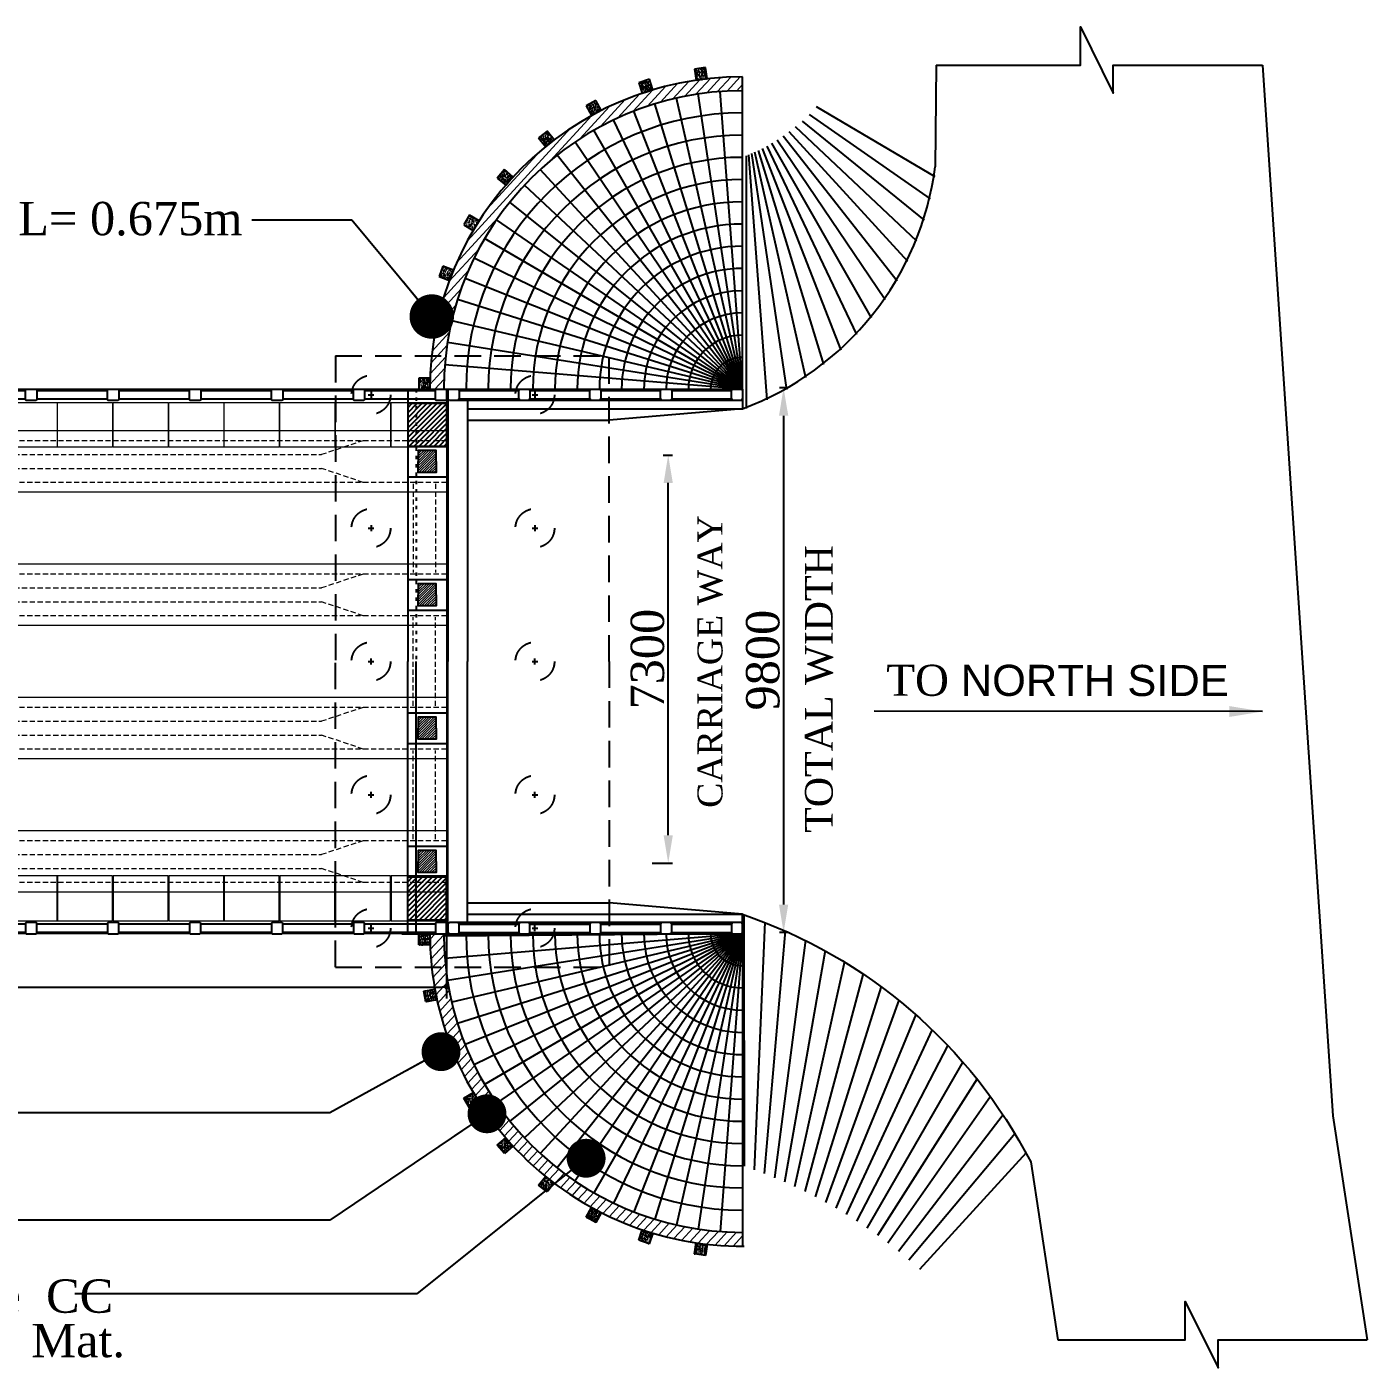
# Model space of a CAD drawing. Header units: millimetres. Extents: x -116975602006 to 5543032, y -156721783972 to 203313.
# Drawn here: x -230364 to -206246, y -36883 to -12740 of the extents above; entities that cross this region are included whole.
import ezdxf

# ---------------------------------------------------------------- set-up
doc = ezdxf.new("R2010")
doc.units = ezdxf.units.MM
doc.header["$LTSCALE"] = 250
doc.header["$PDMODE"] = 3
doc.header["$PDSIZE"] = -50
for name, pattern in [('ACAD_ISO03W100', [30, 12, -18]), ('DASHED', [19.05, 12.7, -6.35]), ('DASHED2', [0.375, 0.25, -0.125])]:
    doc.linetypes.add(name, pattern=pattern)
for name, color, linetype in [('Abutment W Line', 11, 'Continuous'), ('Deck Slab', 11, 'Continuous'), ('Dimision', 4, 'Continuous'), ('Elevation', 21, 'Continuous'), ('Extra Line', 134, 'Continuous'), ('hatch', 65, 'Continuous'), ('Pile', 11, 'Continuous'), ('Ralling', 6, 'Continuous'), ('Text', 7, 'Continuous')]:
    doc.layers.add(name, color=color, linetype=linetype)
for name, color, linetype, lineweight in [('Conc out', 6, 'Continuous', 15), ('Concrete', 4, 'Continuous', 13), ('Dimention', 7, 'Continuous', 25), ('Footpath', 22, 'Continuous', 20), ('raling', 60, 'Continuous', 25)]:
    doc.layers.add(name, color=color, linetype=linetype, lineweight=lineweight)
doc.styles.add('Bridge Dimision - 1', font='times.ttf', dxfattribs={"height": 125})
doc.styles.get("Standard").update_dxf_attribs({"font": 'times.ttf'})
doc.dimstyles.new('ISO-25', dxfattribs={"dimtxt": 75, "dimasz": 35, "dimexe": 75, "dimexo": 45.625, "dimgap": 20, "dimtad": 1, "dimtoh": 1, "dimdec": 0, "dimtxsty": 'Standard', "dimblk": 'DOT', "dimcen": 300, "dimclrd": 256, "dimclre": 256, "dimclrt": 256, "dimadec": 0, "dimazin": 0, "dimtfac": 1, "dimtdec": 0, "dimtix": 1, "dimtmove": 0, "dimatfit": 3, "dimldrblk": 'DOT', "dimfxl": 1, "dimlwd": -1, "dimarcsym": 0})
doc.dimstyles.get("Standard").update_dxf_attribs({"dimtxt": 500, "dimasz": 700, "dimexe": 80, "dimexo": 70, "dimgap": 30, "dimtad": 1, "dimdec": 0, "dimlfac": -1, "dimzin": 0, "dimdsep": 46, "dimtxsty": 'Standard', "dimcen": 400, "dimadec": 0, "dimazin": 0, "dimtfac": 1, "dimtdec": 0, "dimtix": 1, "dimtofl": 0, "dimtmove": 0, "dimatfit": 3, "dimfxl": 1, "dimtolj": 1, "dimtzin": 0, "dimarcsym": 0})
pattern_1 = [(47.496514, (-1478370.95, -3063422.65), (-92.154529, 84.4543827), [])]
pattern_2 = [(45, (459451.8, 3446617.55), (-44.9012806, 44.9012806), [])]
pattern_3 = [(45, (992437.257, 3250275.732), (-22.097087, 22.097087), [])]
pattern_4 = [(45, (992437.257, 3252675.732), (-22.097087, 22.097087), [])]
pattern_5 = [(45, (992437.257, 3255075.732), (-22.097087, 22.097087), [])]

# ---------------------------------------------------------------- blocks, each defined once
blk = doc.blocks.new('*U413')
at = {"layer": 'Deck Slab', "lineweight": 15}
blk.add_lwpolyline([(-495, 402.5), (495, 402.5), (495, -402.5), (-495, -402.5)], close=True, dxfattribs=at)
blk = doc.blocks.new('*U414')
at = {"color": 0, "linetype": 'ByBlock', "lineweight": -2, "transparency": 16777216}
for p in [(0, 0), (1000, 0), (2000, 0), (3000, 0), (4000, 0), (5000, 0), (6000, 0), (7000, 0), (8000, 0), (9000, 0), (10000, 0), (11000, 0), (12000, 0), (13000, 0), (14000, 0), (15000, 0), (16000, 0), (17000, 0), (18000, 0), (19000, 0), (20000, 0), (21000, 0), (22000, 0), (23000, 0), (24000, 0), (25000, 0), (26000, 0), (27000, 0), (28000, 0), (29000, 0)]:
    blk.add_blockref('*U413', p, dxfattribs=at)
blk = doc.blocks.new('*U403')
at = {"layer": 'Deck Slab', "lineweight": 15}
blk.add_lwpolyline([(-495, 402.5), (495, 402.5), (495, -402.5), (-495, -402.5)], close=True, dxfattribs=at)
blk = doc.blocks.new('*U404')
at = {"color": 0, "linetype": 'ByBlock', "lineweight": -2, "transparency": 16777216}
for p in [(0, 0), (1000, 0), (2000, 0), (3000, 0), (4000, 0), (5000, 0), (6000, 0), (7000, 0), (8000, 0), (9000, 0), (10000, 0), (11000, 0), (12000, 0), (13000, 0), (14000, 0), (15000, 0), (16000, 0), (17000, 0), (18000, 0), (19000, 0), (20000, 0), (21000, 0), (22000, 0), (23000, 0), (24000, 0), (25000, 0), (26000, 0), (27000, 0), (28000, 0), (29000, 0)]:
    blk.add_blockref('*U403', p, dxfattribs=at)
blk = doc.blocks.new('*U407')
at = {"layer": 'Ralling'}
for p, q in [((537, 75), (-738, 75)), ((537, -75), (-738, -75))]:
    blk.add_line(p, q, dxfattribs=at)
blk.add_lwpolyline([(725, -100), (550, -100), (537, -88), (537, 88), (550, 100), (725, 100), (738, 88), (738, -88)], close=True, dxfattribs=at)
blk = doc.blocks.new('*U408')
at = {"color": 0, "linetype": 'ByBlock', "lineweight": -2, "transparency": 16777216}
for p in [(0, 0), (1475, 0), (2950, 0), (4425, 0), (5900, 0), (7375, 0), (8850, 0), (10325, 0), (11800, 0)]:
    blk.add_blockref('*U407', p, dxfattribs=at)
blk = doc.blocks.new('*U411')
at = {"layer": 'Ralling'}
for p, q in [((537, 75), (-738, 75)), ((537, -75), (-738, -75))]:
    blk.add_line(p, q, dxfattribs=at)
blk.add_lwpolyline([(725, -100), (550, -100), (537, -88), (537, 88), (550, 100), (725, 100), (738, 88), (738, -88)], close=True, dxfattribs=at)
blk = doc.blocks.new('*U412')
at = {"color": 0, "linetype": 'ByBlock', "lineweight": -2, "transparency": 16777216}
for p in [(0, 0), (1475, 0), (2950, 0), (4425, 0), (5900, 0), (7375, 0), (8850, 0), (10325, 0), (11800, 0)]:
    blk.add_blockref('*U411', p, dxfattribs=at)
blk = doc.blocks.new('_Dot')
at = {"color": 0, "linetype": 'ByBlock', "lineweight": -2}
blk.add_line((-0.5, 0), (-1, 0), dxfattribs=at)
at = {"color": 0, "linetype": 'ByBlock', "const_width": 0.5}
blk.add_lwpolyline([(-0.25, 0, 1), (0.25, 0, 1)], format="xyb", close=True, dxfattribs=at)
blk = doc.blocks.new('*D415')
at = {"layer": 'Defpoints', "color": 0, "ltscale": 10, "transparency": 16777216}
for p in [(-252811, -29064), (-222811, -29064), (-222811, -30027)]:
    blk.add_point(p, dxfattribs=at)
at = {"layer": 'Dimision', "lineweight": -2, "ltscale": 10, "transparency": 16777216}
for p, q in [((-252811, -29110), (-252811, -30227)), ((-222811, -29110), (-222811, -30227))]:
    blk.add_line(p, q, dxfattribs=at)
at = {"layer": 'Dimision', "ltscale": 10, "transparency": 16777216}
blk.add_line((-252731, -30027), (-222891, -30027), dxfattribs=at)
at = {"layer": 'Dimision', "ltscale": 10, "transparency": 16777216, "xscale": 80, "yscale": 80, "zscale": 80, "rotation": 180}
blk.add_blockref('_Dot', (-252811, -30027), dxfattribs=at)
at = {"layer": 'Dimision', "ltscale": 10, "transparency": 16777216, "xscale": 80, "yscale": 80, "zscale": 80}
blk.add_blockref('_Dot', (-222811, -30027), dxfattribs=at)
at = {"layer": 'Dimision', "ltscale": 10, "transparency": 16777216, "insert": (-237811, -29723), "char_height": 450, "attachment_point": 5}
blk.add_mtext('30000', dxfattribs=at)
blk = doc.blocks.new('*D436')
at = {"layer": 'Defpoints', "color": 0, "ltscale": 10, "transparency": 16777216}
for p in [(-218959, -20449), (-218823, -20449), (-219157, -27792)]:
    blk.add_point(p, dxfattribs=at)
at = {"layer": 'Text', "lineweight": -2, "ltscale": 10, "transparency": 16777216}
for p, q in [((-218913, -20449), (-218748, -20449)), ((-219112, -27792), (-218748, -27792))]:
    blk.add_line(p, q, dxfattribs=at)
at = {"layer": 'Text', "ltscale": 10, "transparency": 16777216}
blk.add_line((-218823, -27292), (-218823, -20949), dxfattribs=at)
for points in [[(-218906, -20949), (-218740, -20949), (-218823, -20449)], [(-218906, -27292), (-218740, -27292), (-218823, -27792)]]:
    blk.add_solid(points, dxfattribs=at)
at = {"layer": 'Text', "ltscale": 10, "transparency": 16777216, "insert": (-219194, -24121), "char_height": 600, "attachment_point": 5, "rotation": 90}
blk.add_mtext('7300', dxfattribs=at)
blk = doc.blocks.new('_DotSmall')
at = {"color": 0, "linetype": 'ByBlock', "const_width": 0.5}
blk.add_lwpolyline([(-0.0625, 0, 1), (0.0625, 0, 1)], format="xyb", close=True, dxfattribs=at)
blk = doc.blocks.new('*D437')
at = {"layer": 'Defpoints', "color": 0, "ltscale": 10, "transparency": 16777216}
for p in [(-216629, -19239), (-216747, -29039), (-216629, -29039)]:
    blk.add_point(p, dxfattribs=at)
at = {"layer": 'Text', "lineweight": -2, "ltscale": 10, "transparency": 16777216}
for p, q in [((-216674, -19239), (-216822, -19239)), ((-216674, -29039), (-216822, -29039))]:
    blk.add_line(p, q, dxfattribs=at)
at = {"layer": 'Text', "ltscale": 10, "transparency": 16777216}
blk.add_line((-216747, -19739), (-216747, -28539), dxfattribs=at)
for points in [[(-216830, -19739), (-216663, -19739), (-216747, -19239)], [(-216830, -28539), (-216663, -28539), (-216747, -29039)]]:
    blk.add_solid(points, dxfattribs=at)
at = {"layer": 'Text', "ltscale": 10, "transparency": 16777216, "insert": (-217118, -24139), "char_height": 600, "attachment_point": 5, "rotation": 90}
blk.add_mtext('9800', dxfattribs=at)
blk = doc.blocks.new('HUB')
at = {"layer": 'hatch', "linetype": 'Continuous', "lineweight": 13}
h = blk.add_hatch(dxfattribs=at)
h.set_pattern_fill('ANSI31', color=256, scale=250, style=0)
h.set_pattern_definition([(45, (459451.8, 3446617.55), (-561.266, 561.266), [])])
h.paths.add_polyline_path([(1268162, 3045115), (1268012, 3045115), (1268012, 3044865), (1268162, 3044865)])
h.paths.add_polyline_path([(1268362, 3045115), (1268162, 3045115), (1268162, 3044865), (1268362, 3044865)])
h.paths.add_polyline_path([(1268737, 3045115), (1268362, 3045115), (1268362, 3044865), (1268737, 3044865)])
at = {"layer": 'hatch', "linetype": 'Continuous', "lineweight": 25}
h = blk.add_hatch(dxfattribs=at)
h.set_pattern_fill('ANSI31', color=256, scale=20, style=0)
h.set_pattern_definition(pattern_2)
h.paths.add_polyline_path([(1268737, 3044865), (1268362, 3044865), (1268362, 3044090), (1268737, 3044090)])
h.paths.add_polyline_path([(1268362, 3044865), (1268162, 3044865), (1268162, 3044090), (1268362, 3044090)])
h.paths.add_polyline_path([(1268162, 3044865), (1268012, 3044865), (1268012, 3044090), (1268162, 3044090)])
at = {"layer": 'hatch', "linetype": 'Continuous', "lineweight": 13}
h = blk.add_hatch(dxfattribs=at)
h.set_pattern_fill('ANSI31', color=256, scale=250, style=0)
h.set_pattern_definition(pattern_3)
h.paths.add_polyline_path([(1268202, 3043815), (1268522, 3043815), (1268522, 3044015), (1268202, 3044015)])
h = blk.add_hatch(dxfattribs=at)
h.set_pattern_fill('ANSI31', color=256, scale=250, style=0)
h.set_pattern_definition(pattern_3)
h.paths.add_polyline_path([(1268202, 3043815), (1268522, 3043815), (1268522, 3043615), (1268202, 3043615)])
h = blk.add_hatch(dxfattribs=at)
h.set_pattern_fill('ANSI31', color=256, scale=250, style=0)
h.set_pattern_definition(pattern_5)
h.paths.add_polyline_path([(1268202, 3041415), (1268522, 3041415), (1268522, 3041615), (1268202, 3041615)])
h = blk.add_hatch(dxfattribs=at)
h.set_pattern_fill('ANSI31', color=256, scale=250, style=0)
h.set_pattern_definition(pattern_5)
h.paths.add_polyline_path([(1268202, 3041415), (1268522, 3041415), (1268522, 3041215), (1268202, 3041215)])
h = blk.add_hatch(dxfattribs=at)
h.set_pattern_fill('ANSI31', color=256, scale=250, style=0)
h.set_pattern_definition(pattern_4)
h.paths.add_polyline_path([(1268202, 3039015), (1268522, 3039015), (1268522, 3039215), (1268202, 3039215)])
h = blk.add_hatch(dxfattribs=at)
h.set_pattern_fill('ANSI31', color=256, scale=250, style=0)
h.set_pattern_definition(pattern_4)
h.paths.add_polyline_path([(1268202, 3039015), (1268522, 3039015), (1268522, 3038815), (1268202, 3038815)])
h = blk.add_hatch(dxfattribs=at)
h.set_pattern_fill('ANSI31', color=256, scale=250, style=0)
h.set_pattern_definition(pattern_3)
h.paths.add_polyline_path([(1268202, 3036615), (1268522, 3036615), (1268522, 3036815), (1268202, 3036815)])
h = blk.add_hatch(dxfattribs=at)
h.set_pattern_fill('ANSI31', color=256, scale=250, style=0)
h.set_pattern_definition(pattern_3)
h.paths.add_polyline_path([(1268202, 3036615), (1268522, 3036615), (1268522, 3036415), (1268202, 3036415)])
at = {"layer": 'hatch', "linetype": 'Continuous', "lineweight": 25}
h = blk.add_hatch(dxfattribs=at)
h.set_pattern_fill('ANSI31', color=256, scale=20, style=0)
h.set_pattern_definition(pattern_2)
h.paths.add_polyline_path([(1268737, 3035565), (1268362, 3035565), (1268362, 3036340), (1268737, 3036340)])
h.paths.add_polyline_path([(1268362, 3035565), (1268162, 3035565), (1268162, 3036340), (1268362, 3036340)])
h.paths.add_polyline_path([(1268162, 3035565), (1268012, 3035565), (1268012, 3036340), (1268162, 3036340)])
at = {"layer": 'Abutment W Line', "ltscale": 5}
for p, q in [((1268012, 3044865), (1268737, 3044865)), ((1269087, 3044765), (1274037, 3044765)), ((1269087, 3044556), (1271637, 3044556)), ((1269087, 3035874), (1271637, 3035874)), ((1268012, 3035565), (1268737, 3035565)), ((1269087, 3035665), (1274037, 3035665))]:
    blk.add_line(p, q, dxfattribs=at)
at = {"layer": 'Abutment W Line'}
for p, q in [((1274037, 3044765), (1271637, 3044556)), ((1274037, 3035665), (1271637, 3035874))]:
    blk.add_line(p, q, dxfattribs=at)
at = {"layer": 'Elevation', "ltscale": 10}
for p, q in [((1268012, 3045115), (1268012, 3040215)), ((1268737, 3045115), (1268737, 3040215)), ((1274037, 3045115), (1274037, 3044765)), ((1269087, 3044915), (1269087, 3040215)), ((1268012, 3035315), (1268012, 3040215)), ((1268162, 3035315), (1268162, 3040215)), ((1268737, 3035315), (1268737, 3040215)), ((1269087, 3035515), (1269087, 3040215)), ((1274037, 3035315), (1274037, 3035665))]:
    blk.add_line(p, q, dxfattribs=at)
at = {"layer": 'Extra Line', "linetype": 'DASHED', "ltscale": 0.15}
for p, q in [((1266712, 3045715), (1266712, 3040215)), ((1266712, 3045715), (1271637, 3045715)), ((1271637, 3040215), (1271637, 3045715)), ((1266712, 3034715), (1266712, 3040215)), ((1271637, 3040215), (1271637, 3034715)), ((1266712, 3034715), (1271637, 3034715))]:
    blk.add_line(p, q, dxfattribs=at)
at = {"layer": 'Extra Line'}
for p, q in [((1267299, 3045015), (1267404, 3045015)), ((1267352, 3045067), (1267352, 3044962)), ((1270249, 3045015), (1270354, 3045015)), ((1270302, 3045067), (1270302, 3044962)), ((1267299, 3042615), (1267404, 3042615)), ((1267352, 3042667), (1267352, 3042562)), ((1270249, 3042615), (1270354, 3042615)), ((1270302, 3042667), (1270302, 3042562)), ((1267299, 3040215), (1267404, 3040215)), ((1267352, 3040162), (1267352, 3040267)), ((1270249, 3040215), (1270354, 3040215)), ((1270302, 3040162), (1270302, 3040267)), ((1267299, 3037815), (1267404, 3037815)), ((1267352, 3037762), (1267352, 3037867)), ((1270249, 3037815), (1270354, 3037815)), ((1270302, 3037762), (1270302, 3037867)), ((1267299, 3035415), (1267404, 3035415)), ((1267352, 3035362), (1267352, 3035467)), ((1270249, 3035415), (1270354, 3035415)), ((1270302, 3035362), (1270302, 3035467))]:
    blk.add_line(p, q, dxfattribs=at)
at = {"layer": 'hatch', "linetype": 'Continuous', "lineweight": 25}
for p, q in [((1268012, 3044090), (1268737, 3044090)), ((1268012, 3043540), (1268737, 3043540)), ((1268012, 3041690), (1268737, 3041690)), ((1268012, 3041140), (1268737, 3041140)), ((1268012, 3039290), (1268737, 3039290)), ((1268012, 3038740), (1268737, 3038740)), ((1268012, 3036890), (1268737, 3036890)), ((1268012, 3036340), (1268737, 3036340))]:
    blk.add_line(p, q, dxfattribs=at)
for points in [[(1268522, 3043815), (1268522, 3044015), (1268202, 3044015), (1268202, 3043815)], [(1268522, 3043815), (1268522, 3043615), (1268202, 3043615), (1268202, 3043815)], [(1268522, 3041415), (1268522, 3041615), (1268202, 3041615), (1268202, 3041415)], [(1268522, 3041415), (1268522, 3041215), (1268202, 3041215), (1268202, 3041415)], [(1268522, 3039015), (1268522, 3039215), (1268202, 3039215), (1268202, 3039015)], [(1268522, 3039015), (1268522, 3038815), (1268202, 3038815), (1268202, 3039015)], [(1268522, 3036615), (1268522, 3036815), (1268202, 3036815), (1268202, 3036615)], [(1268522, 3036615), (1268522, 3036415), (1268202, 3036415), (1268202, 3036615)]]:
    blk.add_lwpolyline(points, dxfattribs=at)
at = {"layer": 'Pile', "linetype": 'ACAD_ISO03W100', "ltscale": 0.02}
blk.add_line((1268162, 3045115), (1268162, 3040215), dxfattribs=at)
at = {"layer": 'Pile', "linetype": 'ACAD_ISO03W100', "ltscale": 0.15}
for centre in [(1267352, 3045015), (1270302, 3045015), (1267352, 3042615), (1270302, 3042615), (1267352, 3040215), (1270302, 3040215), (1267352, 3037815), (1270302, 3037815), (1267352, 3035415), (1270302, 3035415)]:
    blk.add_circle(centre, 350, dxfattribs=at)
at = {"layer": 'raling', "color": 6, "ltscale": 10}
for p, q in [((1268012, 3045115), (1274037, 3045115)), ((1268737, 3045090), (1268762, 3045115)), ((1268737, 3044940), (1268737, 3045090)), ((1268912, 3045115), (1268937, 3045090)), ((1268937, 3045090), (1268937, 3044940)), ((1268937, 3045090), (1270012, 3045090)), ((1270012, 3045090), (1270037, 3045115)), ((1270012, 3044940), (1270012, 3045090)), ((1270037, 3045115), (1270187, 3045115)), ((1270187, 3045115), (1270212, 3045090)), ((1270212, 3045090), (1270212, 3044940)), ((1270212, 3045090), (1271287, 3045090)), ((1271287, 3045090), (1271312, 3045115)), ((1271287, 3044940), (1271287, 3045090)), ((1271312, 3045115), (1271462, 3045115)), ((1271462, 3045115), (1271487, 3045090)), ((1271487, 3045090), (1271487, 3044940)), ((1271487, 3045090), (1272562, 3045090)), ((1272562, 3045090), (1272587, 3045115)), ((1272562, 3044940), (1272562, 3045090)), ((1272587, 3045115), (1272737, 3045115)), ((1272737, 3045115), (1272762, 3045090)), ((1272762, 3045090), (1272762, 3044940)), ((1272762, 3045090), (1273837, 3045090)), ((1273837, 3045090), (1273862, 3045115)), ((1273837, 3044940), (1273837, 3045090)), ((1273862, 3045115), (1274012, 3045115)), ((1274012, 3045115), (1274037, 3045090)), ((1274037, 3045090), (1274037, 3044940)), ((1268762, 3044915), (1268737, 3044940)), ((1268912, 3044915), (1268762, 3044915)), ((1268937, 3044940), (1268912, 3044915)), ((1274037, 3044915), (1268912, 3044915)), ((1268937, 3044940), (1270012, 3044940)), ((1270037, 3044915), (1270012, 3044940)), ((1270187, 3044915), (1270037, 3044915)), ((1270212, 3044940), (1270187, 3044915)), ((1270212, 3044940), (1271287, 3044940)), ((1271312, 3044915), (1271287, 3044940)), ((1271462, 3044915), (1271312, 3044915)), ((1271487, 3044940), (1271462, 3044915)), ((1271487, 3044940), (1272562, 3044940)), ((1272587, 3044915), (1272562, 3044940)), ((1272737, 3044915), (1272587, 3044915)), ((1272762, 3044940), (1272737, 3044915)), ((1272762, 3044940), (1273837, 3044940)), ((1273862, 3044915), (1273837, 3044940)), ((1274012, 3044915), (1273862, 3044915)), ((1274037, 3044940), (1274012, 3044915)), ((1268762, 3035515), (1268737, 3035490)), ((1268737, 3035490), (1268737, 3035340)), ((1268737, 3035340), (1268762, 3035315)), ((1268912, 3035515), (1268762, 3035515)), ((1274037, 3035515), (1268912, 3035515)), ((1268937, 3035490), (1268912, 3035515)), ((1268912, 3035315), (1268937, 3035340)), ((1268937, 3035340), (1268937, 3035490)), ((1268937, 3035490), (1270012, 3035490)), ((1268937, 3035340), (1270012, 3035340)), ((1270037, 3035515), (1270012, 3035490)), ((1270012, 3035490), (1270012, 3035340)), ((1270012, 3035340), (1270037, 3035315)), ((1270187, 3035515), (1270037, 3035515)), ((1270212, 3035490), (1270187, 3035515)), ((1270187, 3035315), (1270212, 3035340)), ((1270212, 3035340), (1270212, 3035490)), ((1270212, 3035490), (1271287, 3035490)), ((1270212, 3035340), (1271287, 3035340)), ((1271312, 3035515), (1271287, 3035490)), ((1271287, 3035490), (1271287, 3035340)), ((1271287, 3035340), (1271312, 3035315)), ((1271462, 3035515), (1271312, 3035515)), ((1271487, 3035490), (1271462, 3035515)), ((1271462, 3035315), (1271487, 3035340)), ((1271487, 3035340), (1271487, 3035490)), ((1271487, 3035490), (1272562, 3035490)), ((1271487, 3035340), (1272562, 3035340)), ((1272587, 3035515), (1272562, 3035490)), ((1272562, 3035490), (1272562, 3035340)), ((1272562, 3035340), (1272587, 3035315)), ((1272737, 3035515), (1272587, 3035515)), ((1272762, 3035490), (1272737, 3035515)), ((1272737, 3035315), (1272762, 3035340)), ((1272762, 3035340), (1272762, 3035490)), ((1272762, 3035490), (1273837, 3035490)), ((1272762, 3035340), (1273837, 3035340)), ((1273862, 3035515), (1273837, 3035490)), ((1273837, 3035490), (1273837, 3035340)), ((1273837, 3035340), (1273862, 3035315)), ((1274012, 3035515), (1273862, 3035515)), ((1274037, 3035490), (1274012, 3035515)), ((1274012, 3035315), (1274037, 3035340)), ((1274037, 3035340), (1274037, 3035490)), ((1268012, 3035315), (1274037, 3035315)), ((1270037, 3035315), (1270187, 3035315)), ((1271312, 3035315), (1271462, 3035315)), ((1272587, 3035315), (1272737, 3035315)), ((1273862, 3035315), (1274012, 3035315))]:
    blk.add_line(p, q, dxfattribs=at)
blk = doc.blocks.new('LGH')
at = {"true_color": 0xed1f24}
h = blk.add_hatch(dxfattribs=at)
h.set_pattern_fill('AR-CONC', color=240, scale=10)
h.set_pattern_definition([(50, (1001.44, -2531.956), (71.7260183, -6.2752135), [7.5, -82.5]), (355, (1001.44, -2531.956), (-13.8751334, 75.2192134), [6, -66]), (100.4514445, (1007.42, -2532.48), (57.8508847, 68.9439991), [6.3740192, -70.1142112]), (46.1842, (1001.44, -2511.96), (106.724133, -16.551928), [11.25, -123.75]), (96.6356355, (1010.34, -2513.34), (93.4661946, 97.41186), [9.5610342, -105.171376]), (351.184164, (1001.44, -2511.96), (93.4661945, 97.41186), [9, -99]), (21, (1011.44, -2516.956), (59.6907052, -40.2618891), [7.5, -82.5]), (326, (1011.44, -2516.956), (24.3315332, 72.5150045), [6, -66]), (71.4514447, (1016.416, -2520.31), (84.0222377, 32.2531153), [6.374019, -70.1142112]), (37.5, (1001.441, -2531.956), (1.21598553, 33.28938538), [0, -65.2, 0, -67, 0, -66.25]), (7.5, (1001.44, -2531.956), (26.30695374, 39.4411712), [0, -38.2, 0, -63.7, 0, -25.25]), (327.5, (979.141, -2531.956), (53.38224362, -2.25548717), [0, -25, 0, -78, 0, -103.5]), (317.5, (969.14, -2531.956), (58.31861693, 10.01049823), [0, -32.5, 0, -51.8, 0, -73.5])])
h.paths.add_polyline_path([(1311256, 3090697), (1311056, 3090697), (1311056, 3090497), (1311256, 3090497)])
at = {"color": 240, "true_color": 0xed1f24}
for p, q in [((1311056, 3090697), (1311256, 3090697)), ((1311056, 3090497), (1311056, 3090697)), ((1311256, 3090697), (1311256, 3090497)), ((1311256, 3090497), (1311056, 3090497))]:
    blk.add_line(p, q, dxfattribs=at)
blk = doc.blocks.new('*U432')
at = {"rotation": 0.2146488494899133}
blk.add_blockref('LGH', (-1299468, -3095587), dxfattribs=at)
blk = doc.blocks.new('*U433')
at = {"color": 0, "linetype": 'ByBlock', "lineweight": -2, "transparency": 16777216}
for p, rotation in [((1544131, -339629), 270), ((1544219, -340624), 280.1859163578812), ((1544482, -341587), 290.3718327157625), ((1544912, -342489), 300.5577490736438), ((1545494, -343301), 310.7436654315251), ((1546210, -343996), 320.9295817894064), ((1547038, -344555), 331.1154981472876), ((1547952, -344957), 341.3014145051689), ((1548923, -345192), 351.4873308630501)]:
    blk.add_blockref('*U432', p, dxfattribs=dict(at, rotation=rotation))
blk = doc.blocks.new('*U434')
at = {"rotation": 0.2146488494899133}
blk.add_blockref('LGH', (-1299468, -3095587), dxfattribs=at)
blk = doc.blocks.new('*U435')
at = {"color": 0, "linetype": 'ByBlock', "lineweight": -2, "transparency": 16777216}
for p, rotation in [((1255260, 3034359), 270), ((1255349, 3033364), 280.1859163578812), ((1255612, 3032400), 290.3718327157625), ((1256041, 3031499), 300.5577490736438), ((1256623, 3030687), 310.7436654315251), ((1257340, 3029991), 320.9295817894064), ((1258168, 3029433), 331.1154981472876), ((1259082, 3029030), 341.3014145051689), ((1260052, 3028796), 351.4873308630501)]:
    blk.add_blockref('*U434', p, dxfattribs=dict(at, rotation=rotation))

msp = doc.modelspace()

# ---------------------------------------------------------------- hatches: boundary and pattern name
at = {"layer": 'Footpath', "ltscale": 0.5}
h = msp.add_hatch(dxfattribs=at)
h.set_pattern_fill('ANSI31', color=256, scale=1000, angle=362.49651)
h.set_pattern_definition(pattern_1)
h.paths.add_polyline_path([(-222827.4, -18664.1), (-223078.9, -18664.1, -0.0177288), (-223022.4, -18269.4), (-223014.7, -18227.9, -0.042597), (-222759.2, -17306), (-222744.4, -17266.5, -0.042597), (-222329.8, -16404.3), (-222308.2, -16368.1, -0.042597), (-221747.7, -15592.8), (-221720.1, -15561, -0.042597), (-221031.3, -14897), (-220998.5, -14870.6, -0.042597), (-220203.1, -14338.9), (-220166.2, -14318.7, -0.042597), (-219289.3, -13936), (-219249.4, -13922.6, -0.042597), (-218318.7, -13701.1), (-218277, -13695, -0.035285), (-217486, -13639.1), (-217486, -13889.1, 0.381817)])
h.paths.add_polyline_path([(-222861, -19264.1), (-223111, -19264.1), (-223110.8, -19222, -0.0248494), (-223078.9, -18664.1), (-222827.4, -18664.1, 0.0279726)])
h = msp.add_hatch(dxfattribs=at)
h.set_pattern_fill('ANSI31', color=256, scale=1000, angle=362.49651)
h.set_pattern_definition(pattern_1)
h.paths.add_polyline_path([(-222827.4, -29664.1), (-223078.9, -29664.1, 0.0177288), (-223022.4, -30058.8), (-223014.7, -30100.3, 0.042597), (-222759.2, -31022.2), (-222744.4, -31061.7, 0.042597), (-222329.8, -31923.9), (-222308.2, -31960.1, 0.042597), (-221747.7, -32735.4), (-221720.1, -32767.2, 0.042597), (-221031.3, -33431.2), (-220998.5, -33457.6, 0.042597), (-220203.1, -33989.3), (-220166.2, -34009.5, 0.042597), (-219289.3, -34392.2), (-219249.4, -34405.6, 0.042597), (-218318.7, -34627.1), (-218277, -34633.2, 0.035285), (-217486, -34689.1), (-217486, -34439.1, -0.381817)])
h.paths.add_polyline_path([(-222861, -29064.1), (-223111, -29064.1), (-223110.8, -29106.2, 0.0248494), (-223078.9, -29664.1), (-222827.4, -29664.1, -0.0279726)])

# ---------------------------------------------------------------- linework, layer by layer
for p, q in [((-217486, -19264.1), (-217486, -13639.1)), ((-217486, -19264.1), (-218283.1, -13948.5)), ((-217486, -19264.1), (-217885.6, -13904)), ((-217486, -19264.1), (-219062.5, -14125.5)), ((-217486, -19264.1), (-218676.1, -14022.5)), ((-214020.5, -15440.3), (-216152.6, -14182.6)), ((-217486, -19264.1), (-219807, -14416.1)), ((-217486, -19264.1), (-219440.2, -14256.9)), ((-214209.6, -16220.5), (-216409.2, -14437.4)), ((-214100.6, -15833.9), (-216282.6, -14318.4)), ((-217486, -19264.1), (-220161.1, -14602.1)), ((-214703.6, -17317.3), (-216757.2, -14710.1)), ((-214512, -16964.2), (-216647.4, -14631.7)), ((-214347, -16598), (-216531.1, -14541.3)), ((-217486, -19264.1), (-220500.3, -14813.9)), ((-216020.2, -18819.3), (-217197.7, -14965.4)), ((-215713.7, -18559.7), (-217124.6, -14929)), ((-215427.3, -18278.1), (-217044, -14886.1)), ((-215162.5, -17976), (-216955.8, -14836.1)), ((-214920.8, -17655.1), (-216860.1, -14777.7)), ((-217486, -19264.1), (-220822.8, -15050.3)), ((-217411.7, -19611.5), (-217411.7, -15060.2)), ((-217042.7, -19452.7), (-217370.2, -15043.2)), ((-216686.5, -19267.1), (-217320.6, -15022)), ((-216345, -19055.6), (-217263, -14996.2)), ((-217486, -19264.1), (-221126.9, -15310)), ((-217486, -19264.1), (-221410.8, -15591.7)), ((-217486, -19264.1), (-221673, -15893.7)), ((-217486, -19264.1), (-221912, -16214.3)), ((-217486, -19264.1), (-222126.5, -16551.8)), ((-217486, -19264.1), (-222315.3, -16904.3)), ((-217486, -19264.1), (-222477.4, -17269.9)), ((-217486, -19264.1), (-222611.8, -17646.5)), ((-217486, -19264.1), (-222717.9, -18032.1)), ((-217486, -19264.1), (-222795, -18424.5)), ((-217486, -19264.1), (-222842.8, -18821.6)), ((-217461.2, -28716.8), (-217456.5, -33249.2)), ((-217085.5, -28854.7), (-217275.7, -33313.4)), ((-217486, -29064.1), (-222860.8, -29107.1)), ((-217486, -29064.1), (-222842.8, -29506.6)), ((-217486, -29064.1), (-222795, -29903.7)), ((-217486, -29064.1), (-222717.9, -30296.1)), ((-217486, -29064.1), (-222611.8, -30681.7)), ((-217486, -29064.1), (-222477.4, -31058.3)), ((-217486, -29064.1), (-222315.3, -31423.9)), ((-217486, -29064.1), (-222126.5, -31776.4)), ((-217486, -29064.1), (-221912, -32113.9)), ((-217486, -29064.1), (-221673, -32434.5)), ((-217486, -29064.1), (-221410.8, -32736.5)), ((-217486, -29064.1), (-221126.9, -33018.2)), ((-217486, -29064.1), (-220822.8, -33277.9)), ((-217486, -29064.1), (-220500.3, -33514.3)), ((-217486, -29064.1), (-220161.1, -33726.1)), ((-217486, -29064.1), (-219807, -33912.1)), ((-217486, -29064.1), (-219440.2, -34071.3)), ((-217486, -29064.1), (-219062.5, -34202.7)), ((-217486, -29064.1), (-218676.1, -34305.7)), ((-217486, -29064.1), (-218283.1, -34379.7)), ((-217486, -29064.1), (-217885.6, -34424.2)), ((-217486, -29064.1), (-217486, -34689.1)), ((-216716.2, -29009), (-217094.5, -33382.1)), ((-216354, -29179.2), (-216912.8, -33455.5)), ((-215999.6, -29365), (-216730.6, -33533.6)), ((-215653.6, -29566.2), (-216547.7, -33616.8)), ((-215316.7, -29782.2), (-216364.2, -33705.3)), ((-214989.6, -30012.8), (-216179.9, -33799.2)), ((-214672.9, -30257.4), (-215994.8, -33898.9)), ((-214367.1, -30515.6), (-215809, -34004.7)), ((-214072.9, -30786.9), (-215622.5, -34116.7)), ((-213790.8, -31070.8), (-215435.2, -34235.4)), ((-213521.4, -31366.7), (-215247.3, -34361.1)), ((-213265.1, -31674.1), (-215058.8, -34494)), ((-213022.5, -31992.4), (-214869.9, -34634.6)), ((-212794, -32321), (-214680.7, -34783.1)), ((-212580.1, -32659.3), (-214491.5, -34940)), ((-212381.2, -33006.5), (-214302.4, -35105.6))]:
    msp.add_line(p, q)
at = {"ltscale": 10}
for points in [[(-214004.3, -13430.5), (-211404.3, -13430.5), (-211404.3, -12739.9), (-210814.1, -13932.7), (-210814.1, -13430.5), (-208131.7, -13430.5)], [(-214004.3, -13430.5), (-214017.6, -15257.2)], [(-208131.7, -13430.5), (-206862.9, -32340.1)], [(-206862.9, -32340.1), (-206246.1, -36373.8)], [(-212299.7, -33171.5), (-211810, -36373.8)], [(-211810, -36373.8), (-209518.7, -36373.8), (-209518.7, -35683.3), (-208928.5, -36876.1), (-208928.5, -36373.8), (-206246.1, -36373.8)]]:
    msp.add_lwpolyline(points, dxfattribs=at)
msp.add_lwpolyline([(-217486, -19614.1, 0.2779536), (-214017.6, -15257.2)], format="xyb", dxfattribs=at)
msp.add_lwpolyline([(-217486, -28714.1, -0.1936039), (-212299.7, -33171.5)], format="xyb")
for centre, radius, start, end in [((-217486, -19264.1), 5625, 90, 180), ((-217486, -19264.1), 5375, 90, 180), ((-217486, -19264.1), 4975, 90, 180), ((-217486, -19264.1), 4575, 90, 180), ((-217486, -19264.1), 4175, 90, 180), ((-217486, -19264.1), 3775, 90, 180), ((-217486, -19264.1), 3375, 90, 180), ((-217486, -19264.1), 2975, 90, 180), ((-217486, -19264.1), 2575, 90, 180), ((-217486, -19264.1), 2175, 90, 180), ((-217486, -19264.1), 1775, 90, 180), ((-217486, -19264.1), 1375, 90, 180), ((-217486, -19264.1), 975, 90, 180), ((-217486, -19264.1), 575, 90, 180), ((-217486, -19264.1), 175, 90, 180), ((-217486, -29064.1), 5625, 180, 270.28154), ((-217486, -29064.1), 5375, 180, 270), ((-217486, -29064.1), 4975, 180, 270), ((-217486, -29064.1), 4575, 180, 270), ((-217486, -29064.1), 4175, 180, 270), ((-217486, -29064.1), 3775, 180, 270), ((-217486, -29064.1), 3375, 180, 270), ((-217486, -29064.1), 2975, 180, 270), ((-217486, -29064.1), 2575, 180, 270), ((-217486, -29064.1), 2175, 180, 270), ((-217486, -29064.1), 1775, 180, 270), ((-217486, -29064.1), 1375, 180, 270), ((-217486, -29064.1), 975, 180, 270), ((-217486, -29064.1), 575, 180, 270), ((-217486, -29064.1), 175, 180, 270)]:
    msp.add_arc(centre, radius, start, end)
at = {"layer": 'Abutment W Line', "ltscale": 5}
for p, q in [((-223616, -19264.1), (-222786, -19264.1)), ((-223616, -29064.1), (-222786, -29064.1))]:
    msp.add_line(p, q, dxfattribs=at)
at = {"layer": 'Conc out'}
for p, q in [((-222811, -20014.1), (-252811, -20014.1)), ((-222811, -21114.1), (-252811, -21114.1)), ((-222811, -22414.1), (-252811, -22414.1)), ((-222811, -23514.1), (-252811, -23514.1)), ((-222811, -24814.1), (-252811, -24814.1)), ((-222811, -25914.1), (-252811, -25914.1)), ((-222811, -27214.1), (-252811, -27214.1)), ((-222811, -28314.1), (-252811, -28314.1))]:
    msp.add_line(p, q, dxfattribs=at)
at = {"layer": 'Concrete', "color": 4, "linetype": 'DASHED2', "ltscale": 1.5}
for p, q in [((-252811, -19264.1), (-222811, -19264.1)), ((-222811, -20189.1), (-252811, -20189.1)), ((-224311, -20189.1), (-225061, -20439.1)), ((-250561, -20439.1), (-225061, -20439.1)), ((-250561, -20689.1), (-225061, -20689.1)), ((-224311, -20939.1), (-225061, -20689.1)), ((-222811, -20939.1), (-252811, -20939.1)), ((-223411, -20964.1), (-223411, -22564.1)), ((-223011, -20964.1), (-223011, -22564.1)), ((-222811, -22589.1), (-252811, -22589.1)), ((-224311, -22589.1), (-225061, -22839.1)), ((-250561, -22839.1), (-225061, -22839.1)), ((-250561, -23089.1), (-225061, -23089.1)), ((-224311, -23339.1), (-225061, -23089.1)), ((-222811, -23339.1), (-252811, -23339.1)), ((-223411, -24964.1), (-223411, -23364.1)), ((-223011, -24964.1), (-223011, -23364.1)), ((-222811, -24989.1), (-252811, -24989.1)), ((-224311, -24989.1), (-225061, -25239.1)), ((-250561, -25239.1), (-225061, -25239.1)), ((-250561, -25489.1), (-225061, -25489.1)), ((-224311, -25739.1), (-225061, -25489.1)), ((-222811, -25739.1), (-252811, -25739.1)), ((-223411, -27364.1), (-223411, -25764.1)), ((-223011, -27364.1), (-223011, -25764.1)), ((-222811, -27389.1), (-252811, -27389.1)), ((-224311, -27389.1), (-225061, -27639.1)), ((-250561, -27639.1), (-225061, -27639.1)), ((-250561, -27889.1), (-225061, -27889.1)), ((-224311, -28139.1), (-225061, -27889.1)), ((-222811, -28139.1), (-252811, -28139.1))]:
    msp.add_line(p, q, dxfattribs=at)
at = {"layer": 'Concrete', "color": 4, "ltscale": 1.5}
for p, q in [((-222811, -19264.1), (-222811, -29064.1)), ((-222811, -29064.1), (-252811, -29064.1))]:
    msp.add_line(p, q, dxfattribs=at)
at = {"layer": 'Ralling'}
msp.add_line((-252811, -19264.1), (-222811, -19264.1), dxfattribs=at)

# ---------------------------------------------------------------- block references
at = {"xscale": -1, "rotation": 180}
for name, p in [('*U435', (-1478370.9, 3015094.4)), ('*U404', (-252316, -28426.6)), ('*U412', (-235348.5, -28964.1))]:
    msp.add_blockref(name, p, dxfattribs=at)
for name, p in [('HUB', (-1491522.7, -3064378.7)), ('*U408', (-235348.5, -19364.1)), ('*U414', (-252316, -19901.6)), ('*U433', (-1767241.6, 310565.3))]:
    msp.add_blockref(name, p)

# ---------------------------------------------------------------- texts
at = {"layer": 'Text', "ltscale": 0.5, "insert": (-232759.4, -15891.5, 8669), "char_height": 600, "width": 11786.958, "attachment_point": 1, "rotation": 0.00054, "style": 'Bridge Dimision - 1'}
msp.add_mtext('Toe RL= 0.675m', dxfattribs=at)
at = {"layer": 'Text', "ltscale": 10, "attachment_point": 1}
for s, width, insert, char_height, rotation in [('CARRIAGE WAY', 6190.119, (-218296.6, -26798.2), 450, 90), ('TOTAL WIDTH', 6190.119, (-216362.3, -27248.1), 500, 90), ('\\pi1203.45045;TO {\\fArial|b0|i0|c0|p34;NORTH SIDE} ', 8473.361, (-216101.9, -24219.6), 560, 359.94475)]:
    msp.add_mtext_dynamic_manual_height_columns(s, width=width, gutter_width=625, heights=[0], dxfattribs=dict(at, insert=insert, char_height=char_height, rotation=rotation))
at = {"layer": 'Text', "ltscale": 0.5, "insert": (-235593.4, -36084.4, 8669), "char_height": 600, "width": 14659.811, "attachment_point": 5, "rotation": 0.00167, "line_spacing_factor": 0.8, "style": 'Bridge Dimision - 1'}
msp.add_mtext('400mm x 400mm x 150mm Size  CC Block Over one layer Geo-textile Mat.', dxfattribs=at)

# ---------------------------------------------------------------- dimensions: what is measured, and where the dimension line sits
at = {"layer": 'Dimision', "ltscale": 10}
dim = msp.add_linear_dim(base=(-222811, -30026.7), p1=(-252811, -29064.1), p2=(-222811, -29064.1), dimstyle='ISO-25', override={"dimtxt": 450, "dimasz": 80, "dimexe": 200, "dimgap": 75}, dxfattribs=at)
dim.commit()
dim.dimension.update_dxf_attribs({"geometry": '*D415', "text_midpoint": (-237811, -29722.8)})
at = {"layer": 'Text', "ltscale": 10}
for base, p1, p2, text, picture, middle in [((-216746.6, -29038.9), (-216628.5, -19238.9), (-216628.5, -29038.9), '9800', '*D437', (-217117.7, -24138.9)), ((-218823.1, -20449.2), (-219157.2, -27792), (-218958.6, -20449.2), '7300', '*D436', (-219194.1, -24120.6))]:
    dim = msp.add_linear_dim(base=base, p1=p1, p2=p2, angle=90, text=text, dimstyle='ISO-25', override={"dimtxt": 600, "dimasz": 500, "dimgap": 65, "dimblk1": 'DotSmall', "dimfxl": 75}, dxfattribs=at)
    dim.commit()
    dim.dimension.update_dxf_attribs({"geometry": picture, "text_midpoint": middle})

# ---------------------------------------------------------------- leaders
at = {"layer": 'Dimention'}
msp.add_leader([(-208128.6, -25064.3), (-215116.9, -25057.3)], dimstyle='Standard', override={"dimasz": 600, "dimfxl": 65, "dimfxlon": 1}, dxfattribs=at)
at = {"layer": 'Dimision', "ltscale": 5}
for points, override in [([(-223078, -17954.2, 0), (-224515.2, -16219.5, 0), (-226317.2, -16219.5, 0)], {"dimasz": 800, "dimtad": 0}), ([(-222911.2, -31186.2), (-224910.1, -32287.3), (-232803.8, -32287.3)], {"dimasz": 700, "dimtad": 0}), ([(-222083.8, -32304.6), (-224910.1, -34216.8), (-232803.8, -34216.8)], {"dimasz": 700, "dimtad": 0}), ([(-220300.1, -33104.8), (-223347.8, -35542.5), (-229499.8, -35542.5)], {"dimasz": 700, "dimtad": 0})]:
    msp.add_leader(points, dimstyle='ISO-25', override=override, dxfattribs=at)

doc.saveas('drawing.dxf')
